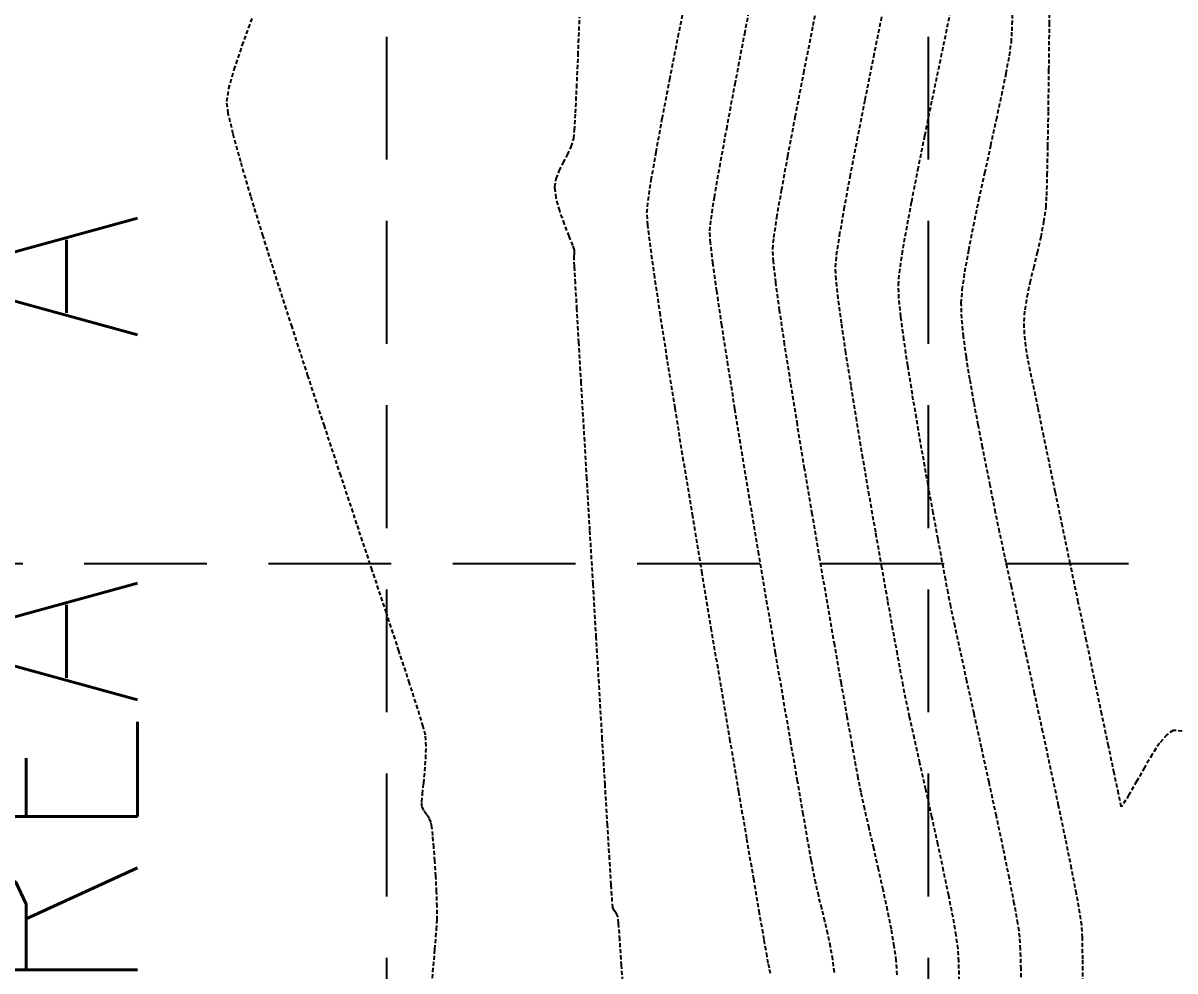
# Model space of a CAD drawing. Header units: inches. Extents: x 7994 to 10114, y 11164 to 12491.
# Drawn here: x 9858.8 to 9929.2, y 11802.5 to 11860.4 of the extents above; entities that cross this region are included whole.
import ezdxf
from ezdxf.enums import TextEntityAlignment as Align

# ---------------------------------------------------------------- set-up
doc = ezdxf.new("R2010")
doc.units = ezdxf.units.IN
doc.header["$MEASUREMENT"] = 0
doc.linetypes.add('HIDDEN', pattern=[0.375, 0.25, -0.125])
doc.linetypes.add('x4227topo$0$HIDDEN', pattern=[0.375, 0.25, -0.125])
for name, color, linetype in [('CONTOURS', 43, 'x4227topo$0$HIDDEN'), ('GRID', 254, 'HIDDEN'), ('x4227 lots$0$COMMON AREA LABEL', 4, 'Continuous')]:
    doc.layers.add(name, color=color, linetype=linetype)
doc.styles.add('x4227 lots$0$romans', font='romans.shx', dxfattribs={"width": 0.8})

msp = doc.modelspace()

# ---------------------------------------------------------------- linework, layer by layer
at = {"layer": 'CONTOURS', "color": 43}
for p, q in [((9907.066, 11860.202, 1236), (9907.67, 11863.248, 1236)), ((9921.494, 11860.295, 1232), (9921.525, 11863.284, 1232)), ((9902.888, 11859.689, 1237), (9903.532, 11863.013, 1237)), ((9898.828, 11859.51, 1238), (9899.381, 11862.287, 1238)), ((9915.258, 11860.104, 1234), (9915.694, 11862.205, 1234)), ((9910.765, 11858.292, 1235), (9911.313, 11861.01, 1235)), ((9919.209, 11859.88, 1233), (9919.255, 11861.128, 1233)), ((9872.224, 11858.993, 1240), (9872.854, 11860.719, 1240)), ((9892.725, 11858.409, 1239), (9892.819, 11860.738, 1239)), ((9921.462, 11857.508, 1232), (9921.494, 11860.295, 1232)), ((9898.317, 11856.902, 1238), (9898.828, 11859.51, 1238)), ((9902.303, 11856.63, 1237), (9902.888, 11859.689, 1237)), ((9906.498, 11857.309, 1236), (9907.066, 11860.202, 1236)), ((9914.801, 11857.913, 1234), (9915.258, 11860.104, 1234)), ((9919.166, 11859.185, 1233), (9919.209, 11859.88, 1233)), ((9871.729, 11857.516, 1240), (9872.224, 11858.993, 1240)), ((9919.048, 11858.365, 1233), (9919.166, 11859.185, 1233)), ((9892.639, 11856.427, 1239), (9892.725, 11858.409, 1239)), ((9910.241, 11855.668, 1235), (9910.765, 11858.292, 1235)), ((9918.846, 11857.269, 1233), (9919.048, 11858.365, 1233)), ((9871.402, 11856.354, 1240), (9871.729, 11857.516, 1240)), ((9914.34, 11855.692, 1234), (9914.801, 11857.913, 1234)), ((9921.43, 11854.995, 1232), (9921.462, 11857.508, 1232)), ((9897.862, 11854.531, 1238), (9898.317, 11856.902, 1238)), ((9905.979, 11854.629, 1236), (9906.498, 11857.309, 1236)), ((9918.577, 11855.95, 1233), (9918.846, 11857.269, 1233)), ((9871.274, 11855.571, 1240), (9871.402, 11856.354, 1240)), ((9892.563, 11854.868, 1239), (9892.639, 11856.427, 1239)), ((9901.791, 11853.902, 1237), (9902.303, 11856.63, 1237)), ((9871.368, 11854.842, 1240), (9871.274, 11855.571, 1240)), ((9909.756, 11853.202, 1235), (9910.241, 11855.668, 1235)), ((9913.89, 11853.5, 1234), (9914.34, 11855.692, 1234)), ((9918.259, 11854.466, 1233), (9918.577, 11855.95, 1233)), ((9871.661, 11853.589, 1240), (9871.368, 11854.842, 1240)), ((9892.5, 11853.805, 1239), (9892.563, 11854.868, 1239)), ((9905.522, 11852.222, 1236), (9905.979, 11854.629, 1236)), ((9921.396, 11852.829, 1232), (9921.43, 11854.995, 1232)), ((9897.48, 11852.464, 1238), (9897.862, 11854.531, 1238)), ((9901.366, 11851.574, 1237), (9901.791, 11853.902, 1237)), ((9917.91, 11852.871, 1233), (9918.259, 11854.466, 1233)), ((9872.13, 11851.878, 1240), (9871.661, 11853.589, 1240)), ((9892.299, 11852.801, 1239), (9892.454, 11853.311, 1239)), ((9892.454, 11853.311, 1239), (9892.5, 11853.805, 1239)), ((9909.325, 11850.958, 1235), (9909.756, 11853.202, 1235)), ((9913.465, 11851.399, 1234), (9913.89, 11853.5, 1234)), ((9892.071, 11852.31, 1239), (9892.299, 11852.801, 1239)), ((9917.548, 11851.22, 1233), (9917.91, 11852.871, 1233)), ((9921.361, 11851.081, 1232), (9921.396, 11852.829, 1232)), ((9872.748, 11849.777, 1240), (9872.13, 11851.878, 1240)), ((9891.572, 11851.342, 1239), (9891.814, 11851.827, 1239)), ((9891.814, 11851.827, 1239), (9892.071, 11852.31, 1239)), ((9897.186, 11850.769, 1238), (9897.48, 11852.464, 1238)), ((9905.143, 11850.151, 1236), (9905.522, 11852.222, 1236)), ((9891.388, 11850.846, 1239), (9891.572, 11851.342, 1239)), ((9901.043, 11849.713, 1237), (9901.366, 11851.574, 1237)), ((9913.083, 11849.448, 1234), (9913.465, 11851.399, 1234)), ((9917.191, 11849.568, 1233), (9917.548, 11851.22, 1233)), ((9921.324, 11849.822, 1232), (9921.361, 11851.081, 1232)), ((9891.306, 11850.328, 1239), (9891.388, 11850.846, 1239)), ((9896.995, 11849.515, 1238), (9897.186, 11850.769, 1238)), ((9908.963, 11848.997, 1235), (9909.325, 11850.958, 1235)), ((9873.493, 11847.353, 1240), (9872.748, 11849.777, 1240)), ((9891.381, 11849.688, 1239), (9891.306, 11850.328, 1239)), ((9891.596, 11848.904, 1239), (9891.381, 11849.688, 1239)), ((9900.837, 11848.387, 1237), (9901.043, 11849.713, 1237)), ((9904.853, 11848.476, 1236), (9905.143, 11850.151, 1236)), ((9921.285, 11849.124, 1232), (9921.324, 11849.822, 1232)), ((9896.924, 11848.768, 1238), (9896.995, 11849.515, 1238)), ((9908.684, 11847.384, 1235), (9908.963, 11848.997, 1235)), ((9912.757, 11847.707, 1234), (9913.083, 11849.448, 1234)), ((9916.857, 11847.972, 1233), (9917.191, 11849.568, 1233)), ((9921.158, 11848.22, 1232), (9921.285, 11849.124, 1232)), ((9891.884, 11848.085, 1239), (9891.596, 11848.904, 1239)), ((9896.977, 11848.026, 1238), (9896.924, 11848.768, 1238)), ((9900.761, 11847.663, 1237), (9900.837, 11848.387, 1237)), ((9904.667, 11847.258, 1236), (9904.853, 11848.476, 1236)), ((9892.177, 11847.338, 1239), (9891.884, 11848.085, 1239)), ((9897.14, 11846.69, 1238), (9896.977, 11848.026, 1238)), ((9900.808, 11846.936, 1237), (9900.761, 11847.663, 1237)), ((9912.502, 11846.237, 1234), (9912.757, 11847.707, 1234)), ((9916.564, 11846.486, 1233), (9916.857, 11847.972, 1233)), ((9920.976, 11847.288, 1232), (9921.158, 11848.22, 1232)), ((9874.339, 11844.671, 1240), (9873.493, 11847.353, 1240)), ((9892.407, 11846.771, 1239), (9892.177, 11847.338, 1239)), ((9900.954, 11845.69, 1237), (9900.808, 11846.936, 1237)), ((9904.598, 11846.558, 1236), (9904.667, 11847.258, 1236)), ((9908.503, 11846.182, 1235), (9908.684, 11847.384, 1235)), ((9920.76, 11846.347, 1232), (9920.976, 11847.288, 1232)), ((9892.507, 11846.492, 1239), (9892.407, 11846.771, 1239)), ((9892.491, 11846.092, 1239), (9892.511, 11846.292, 1239)), ((9892.511, 11846.292, 1239), (9892.507, 11846.492, 1239)), ((9897.401, 11844.834, 1238), (9897.14, 11846.69, 1238)), ((9904.644, 11845.785, 1236), (9904.598, 11846.558, 1236)), ((9908.435, 11845.453, 1235), (9908.503, 11846.182, 1235)), ((9912.336, 11845.097, 1234), (9912.502, 11846.237, 1234)), ((9916.329, 11845.166, 1233), (9916.564, 11846.486, 1233)), ((9920.533, 11845.414, 1232), (9920.76, 11846.347, 1232)), ((9892.478, 11845.891, 1239), (9892.491, 11846.092, 1239)), ((9892.499, 11845.51, 1239), (9892.478, 11845.891, 1239)), ((9892.558, 11844.489, 1239), (9892.499, 11845.51, 1239)), ((9901.188, 11843.989, 1237), (9900.954, 11845.69, 1237)), ((9904.791, 11844.512, 1236), (9904.644, 11845.785, 1236)), ((9908.474, 11844.696, 1235), (9908.435, 11845.453, 1235)), ((9897.746, 11842.527, 1238), (9897.401, 11844.834, 1238)), ((9912.271, 11844.348, 1234), (9912.336, 11845.097, 1234)), ((9916.171, 11844.067, 1233), (9916.329, 11845.166, 1233)), ((9920.316, 11844.509, 1232), (9920.533, 11845.414, 1232)), ((9875.261, 11841.801, 1240), (9874.339, 11844.671, 1240)), ((9892.649, 11842.906, 1239), (9892.558, 11844.489, 1239)), ((9905.023, 11842.812, 1236), (9904.791, 11844.512, 1236)), ((9908.601, 11843.532, 1235), (9908.474, 11844.696, 1235)), ((9912.307, 11843.551, 1234), (9912.271, 11844.348, 1234)), ((9916.108, 11843.244, 1233), (9916.171, 11844.067, 1233)), ((9920.131, 11843.649, 1232), (9920.316, 11844.509, 1232)), ((9901.497, 11841.899, 1237), (9901.188, 11843.989, 1237)), ((9908.802, 11842.025, 1235), (9908.601, 11843.532, 1235)), ((9912.423, 11842.428, 1234), (9912.307, 11843.551, 1234)), ((9920, 11842.853, 1232), (9920.131, 11843.649, 1232)), ((9892.77, 11840.842, 1239), (9892.649, 11842.906, 1239)), ((9905.328, 11840.756, 1236), (9905.023, 11842.812, 1236)), ((9916.14, 11842.33, 1233), (9916.108, 11843.244, 1233)), ((9919.945, 11842.139, 1232), (9920, 11842.853, 1232)), ((9898.163, 11839.843, 1238), (9897.746, 11842.527, 1238)), ((9909.066, 11840.236, 1235), (9908.802, 11842.025, 1235)), ((9912.606, 11841.039, 1234), (9912.423, 11842.428, 1234)), ((9916.249, 11841.221, 1233), (9916.14, 11842.33, 1233)), ((9919.967, 11841.378, 1232), (9919.945, 11842.139, 1232)), ((9876.234, 11838.807, 1240), (9875.261, 11841.801, 1240)), ((9901.869, 11839.486, 1237), (9901.497, 11841.899, 1237)), ((9916.419, 11839.966, 1233), (9916.249, 11841.221, 1233)), ((9920.046, 11840.622, 1232), (9919.967, 11841.378, 1232)), ((9892.914, 11838.378, 1239), (9892.77, 11840.842, 1239)), ((9905.693, 11838.414, 1236), (9905.328, 11840.756, 1236)), ((9912.844, 11839.444, 1234), (9912.606, 11841.039, 1234)), ((9920.168, 11839.868, 1232), (9920.046, 11840.622, 1232)), ((9898.638, 11836.853, 1238), (9898.163, 11839.843, 1238)), ((9909.379, 11838.229, 1235), (9909.066, 11840.236, 1235)), ((9916.636, 11838.613, 1233), (9916.419, 11839.966, 1233)), ((9920.318, 11839.117, 1232), (9920.168, 11839.868, 1232)), ((9902.294, 11836.815, 1237), (9901.869, 11839.486, 1237)), ((9913.123, 11837.701, 1234), (9912.844, 11839.444, 1234)), ((9920.482, 11838.367, 1232), (9920.318, 11839.117, 1232)), ((9877.235, 11835.758, 1240), (9876.234, 11838.807, 1240)), ((9906.104, 11835.859, 1236), (9905.693, 11838.414, 1236)), ((9916.883, 11837.214, 1233), (9916.636, 11838.613, 1233)), ((9893.077, 11835.593, 1239), (9892.914, 11838.378, 1239)), ((9909.73, 11836.066, 1235), (9909.379, 11838.229, 1235)), ((9920.646, 11837.618, 1232), (9920.482, 11838.367, 1232)), ((9913.431, 11835.87, 1234), (9913.123, 11837.701, 1234)), ((9917.147, 11835.815, 1233), (9916.883, 11837.214, 1233)), ((9920.797, 11836.869, 1232), (9920.646, 11837.618, 1232)), ((9899.16, 11833.63, 1238), (9898.638, 11836.853, 1238)), ((9902.757, 11833.953, 1237), (9902.294, 11836.815, 1237)), ((9920.923, 11836.227, 1232), (9920.797, 11836.869, 1232)), ((9878.239, 11832.721, 1240), (9877.235, 11835.758, 1240)), ((9906.547, 11833.161, 1236), (9906.104, 11835.859, 1236)), ((9910.107, 11833.81, 1235), (9909.73, 11836.066, 1235)), ((9913.755, 11834.01, 1234), (9913.431, 11835.87, 1234)), ((9917.41, 11834.467, 1233), (9917.147, 11835.815, 1233)), ((9921.151, 11835.104, 1232), (9920.923, 11836.227, 1232)), ((9893.255, 11832.567, 1239), (9893.077, 11835.593, 1239)), ((9921.466, 11833.578, 1232), (9921.151, 11835.104, 1232)), ((9917.659, 11833.218, 1233), (9917.41, 11834.467, 1233)), ((9899.714, 11830.246, 1238), (9899.16, 11833.63, 1238)), ((9903.249, 11830.965, 1237), (9902.757, 11833.953, 1237)), ((9910.497, 11831.523, 1235), (9910.107, 11833.81, 1235)), ((9914.082, 11832.181, 1234), (9913.755, 11834.01, 1234)), ((9921.85, 11831.727, 1232), (9921.466, 11833.578, 1232)), ((9907.01, 11830.393, 1236), (9906.547, 11833.161, 1236)), ((9917.878, 11832.119, 1233), (9917.659, 11833.218, 1233)), ((9879.22, 11829.761, 1240), (9878.239, 11832.721, 1240)), ((9893.443, 11829.382, 1239), (9893.255, 11832.567, 1239)), ((9914.399, 11830.441, 1234), (9914.082, 11832.181, 1234)), ((9918.051, 11831.217, 1233), (9917.878, 11832.119, 1233)), ((9910.888, 11829.268, 1235), (9910.497, 11831.523, 1235)), ((9922.287, 11829.629, 1232), (9921.85, 11831.727, 1232)), ((9903.756, 11827.917, 1237), (9903.249, 11830.965, 1237)), ((9918.201, 11830.462, 1233), (9918.051, 11831.217, 1233)), ((9900.289, 11826.772, 1238), (9899.714, 11830.246, 1238)), ((9907.479, 11827.625, 1236), (9907.01, 11830.393, 1236)), ((9914.692, 11828.851, 1234), (9914.399, 11830.441, 1234)), ((9918.447, 11829.29, 1233), (9918.201, 11830.462, 1233)), ((9880.154, 11826.947, 1240), (9879.22, 11829.761, 1240)), ((9893.636, 11826.116, 1239), (9893.443, 11829.382, 1239)), ((9911.267, 11827.107, 1235), (9910.888, 11829.268, 1235)), ((9918.774, 11827.765, 1233), (9918.447, 11829.29, 1233)), ((9922.761, 11827.361, 1232), (9922.287, 11829.629, 1232)), ((9914.95, 11827.468, 1234), (9914.692, 11828.851, 1234)), ((9904.268, 11824.874, 1237), (9903.756, 11827.917, 1237)), ((9907.941, 11824.929, 1236), (9907.479, 11827.625, 1236)), ((9915.159, 11826.353, 1234), (9914.95, 11827.468, 1234)), ((9919.167, 11825.95, 1233), (9918.774, 11827.765, 1233)), ((9923.254, 11825.002, 1232), (9922.761, 11827.361, 1232)), ((9881.018, 11824.346, 1240), (9880.154, 11826.947, 1240)), ((9900.871, 11823.28, 1238), (9900.289, 11826.772, 1238)), ((9911.622, 11825.104, 1235), (9911.267, 11827.107, 1235)), ((9893.83, 11822.849, 1239), (9893.636, 11826.116, 1239)), ((9915.306, 11825.565, 1234), (9915.159, 11826.353, 1234)), ((9919.61, 11823.911, 1233), (9919.167, 11825.95, 1233)), ((9911.942, 11823.32, 1235), (9911.622, 11825.104, 1235)), ((9915.471, 11824.739, 1234), (9915.306, 11825.565, 1234)), ((9881.785, 11822.023, 1240), (9881.018, 11824.346, 1240)), ((9904.771, 11821.902, 1237), (9904.268, 11824.874, 1237)), ((9908.383, 11822.377, 1236), (9907.941, 11824.929, 1236)), ((9915.729, 11823.518, 1234), (9915.471, 11824.739, 1234)), ((9923.751, 11822.63, 1232), (9923.254, 11825.002, 1232)), ((9920.088, 11821.711, 1233), (9919.61, 11823.911, 1233)), ((9901.448, 11819.844, 1238), (9900.871, 11823.28, 1238)), ((9912.213, 11821.819, 1235), (9911.942, 11823.32, 1235)), ((9916.064, 11821.975, 1234), (9915.729, 11823.518, 1234)), ((9894.019, 11819.664, 1239), (9893.83, 11822.849, 1239)), ((9908.79, 11820.039, 1236), (9908.383, 11822.377, 1236)), ((9924.234, 11820.323, 1232), (9923.751, 11822.63, 1232)), ((9882.431, 11820.047, 1240), (9881.785, 11822.023, 1240)), ((9905.255, 11819.067, 1237), (9904.771, 11821.902, 1237)), ((9912.423, 11820.662, 1235), (9912.213, 11821.819, 1235)), ((9916.457, 11820.18, 1234), (9916.064, 11821.975, 1234)), ((9920.585, 11819.414, 1233), (9920.088, 11821.711, 1233)), ((9912.561, 11819.913, 1235), (9912.423, 11820.662, 1235)), ((9916.89, 11818.206, 1234), (9916.457, 11820.18, 1234)), ((9924.688, 11818.159, 1232), (9924.234, 11820.323, 1232)), ((9882.932, 11818.484, 1240), (9882.431, 11820.047, 1240)), ((9894.2, 11816.638, 1239), (9894.019, 11819.664, 1239)), ((9902.006, 11816.533, 1238), (9901.448, 11819.844, 1238)), ((9909.151, 11817.987, 1236), (9908.79, 11820.039, 1236)), ((9912.723, 11819.096, 1235), (9912.561, 11819.913, 1235)), ((9905.706, 11816.435, 1237), (9905.255, 11819.067, 1237)), ((9912.959, 11817.995, 1235), (9912.723, 11819.096, 1235)), ((9921.088, 11817.085, 1233), (9920.585, 11819.414, 1233)), ((9883.263, 11817.401, 1240), (9882.932, 11818.484, 1240)), ((9917.346, 11816.124, 1234), (9916.89, 11818.206, 1234)), ((9925.096, 11816.215, 1232), (9924.688, 11818.159, 1232)), ((9883.399, 11816.866, 1240), (9883.263, 11817.401, 1240)), ((9909.45, 11816.292, 1236), (9909.151, 11817.987, 1236)), ((9913.251, 11816.666, 1235), (9912.959, 11817.995, 1235)), ((9883.441, 11816.192, 1240), (9883.399, 11816.866, 1240)), ((9894.367, 11813.852, 1239), (9894.2, 11816.638, 1239)), ((9913.586, 11815.166, 1235), (9913.251, 11816.666, 1235)), ((9921.58, 11814.787, 1233), (9921.088, 11817.085, 1233)), ((9928.649, 11816.899, 1232), (9928.214, 11816.386, 1232)), ((9929.053, 11817.166, 1232), (9928.649, 11816.899, 1232)), ((9929.599, 11817.124, 1232), (9929.053, 11817.166, 1232)), ((9883.424, 11815.439, 1240), (9883.441, 11816.192, 1240)), ((9902.534, 11813.422, 1238), (9902.006, 11816.533, 1238)), ((9906.114, 11814.07, 1237), (9905.706, 11816.435, 1237)), ((9909.676, 11815.027, 1236), (9909.45, 11816.292, 1236)), ((9917.808, 11814.006, 1234), (9917.346, 11816.124, 1234)), ((9925.441, 11814.571, 1232), (9925.096, 11816.215, 1232)), ((9928.214, 11816.386, 1232), (9927.758, 11815.696, 1232)), ((9883.368, 11814.667, 1240), (9883.424, 11815.439, 1240)), ((9927.758, 11815.696, 1232), (9927.287, 11814.895, 1232)), ((9883.295, 11813.931, 1240), (9883.368, 11814.667, 1240)), ((9909.815, 11814.261, 1236), (9909.676, 11815.027, 1236)), ((9913.946, 11813.552, 1235), (9913.586, 11815.166, 1235)), ((9922.047, 11812.585, 1233), (9921.58, 11814.787, 1233)), ((9925.707, 11813.303, 1232), (9925.441, 11814.571, 1232)), ((9927.287, 11814.895, 1232), (9926.812, 11814.049, 1232)), ((9883.227, 11813.29, 1240), (9883.295, 11813.931, 1240)), ((9894.516, 11811.387, 1239), (9894.367, 11813.852, 1239)), ((9906.466, 11812.04, 1237), (9906.114, 11814.07, 1237)), ((9909.991, 11813.383, 1236), (9909.815, 11814.261, 1236)), ((9918.256, 11811.923, 1234), (9917.808, 11814.006, 1234)), ((9926.812, 11814.049, 1232), (9926.339, 11813.225, 1232)), ((9883.186, 11812.801, 1240), (9883.227, 11813.29, 1240)), ((9903.017, 11810.581, 1238), (9902.534, 11813.422, 1238)), ((9910.218, 11812.349, 1236), (9909.991, 11813.383, 1236)), ((9914.318, 11811.881, 1235), (9913.946, 11813.552, 1235)), ((9925.877, 11812.49, 1232), (9925.707, 11813.303, 1232)), ((9926.339, 11813.225, 1232), (9925.877, 11812.49, 1232)), ((9883.192, 11812.522, 1240), (9883.186, 11812.801, 1240)), ((9883.3, 11812.269, 1240), (9883.192, 11812.522, 1240)), ((9922.472, 11810.543, 1233), (9922.047, 11812.585, 1233)), ((9925.877, 11812.49, 1232), (9925.877, 11812.49, 1232)), ((9883.461, 11812.036, 1240), (9883.3, 11812.269, 1240)), ((9883.626, 11811.805, 1240), (9883.461, 11812.036, 1240)), ((9883.746, 11811.554, 1240), (9883.626, 11811.805, 1240)), ((9906.751, 11810.409, 1237), (9906.466, 11812.04, 1237)), ((9910.48, 11811.197, 1236), (9910.218, 11812.349, 1236)), ((9914.685, 11810.209, 1235), (9914.318, 11811.881, 1235)), ((9918.674, 11809.946, 1234), (9918.256, 11811.923, 1234)), ((9883.793, 11811.277, 1240), (9883.746, 11811.554, 1240)), ((9883.852, 11810.752, 1240), (9883.793, 11811.277, 1240)), ((9894.643, 11809.323, 1239), (9894.516, 11811.387, 1239)), ((9910.766, 11809.967, 1236), (9910.48, 11811.197, 1236)), ((9883.917, 11810.036, 1240), (9883.852, 11810.752, 1240)), ((9903.443, 11808.083, 1238), (9903.017, 11810.581, 1238)), ((9906.956, 11809.244, 1237), (9906.751, 11810.409, 1237)), ((9922.841, 11808.726, 1233), (9922.472, 11810.543, 1233)), ((9883.981, 11809.186, 1240), (9883.917, 11810.036, 1240)), ((9911.059, 11808.696, 1236), (9910.766, 11809.967, 1236)), ((9915.032, 11808.593, 1235), (9914.685, 11810.209, 1235)), ((9919.044, 11808.149, 1234), (9918.674, 11809.946, 1234)), ((9884.039, 11808.259, 1240), (9883.981, 11809.186, 1240)), ((9894.742, 11807.739, 1239), (9894.643, 11809.323, 1239)), ((9907.07, 11808.609, 1237), (9906.956, 11809.244, 1237)), ((9884.084, 11807.313, 1240), (9884.039, 11808.259, 1240)), ((9907.228, 11807.831, 1237), (9907.07, 11808.609, 1237)), ((9911.345, 11807.425, 1236), (9911.059, 11808.696, 1236)), ((9915.344, 11807.089, 1235), (9915.032, 11808.593, 1235)), ((9923.139, 11807.196, 1233), (9922.841, 11808.726, 1233)), ((9894.809, 11806.716, 1239), (9894.742, 11807.739, 1239)), ((9903.8, 11805.999, 1238), (9903.443, 11808.083, 1238)), ((9907.405, 11807.056, 1237), (9907.228, 11807.831, 1237)), ((9919.348, 11806.601, 1234), (9919.044, 11808.149, 1234)), ((9884.112, 11806.405, 1240), (9884.084, 11807.313, 1240)), ((9907.593, 11806.282, 1237), (9907.405, 11807.056, 1237)), ((9911.611, 11806.192, 1236), (9911.345, 11807.425, 1236)), ((9915.605, 11805.756, 1235), (9915.344, 11807.089, 1235)), ((9923.351, 11806.019, 1233), (9923.139, 11807.196, 1233)), ((9884.116, 11805.591, 1240), (9884.112, 11806.405, 1240)), ((9894.839, 11806.334, 1239), (9894.809, 11806.716, 1239)), ((9894.937, 11806.142, 1239), (9894.839, 11806.334, 1239)), ((9895.065, 11805.962, 1239), (9894.937, 11806.142, 1239)), ((9907.782, 11805.51, 1237), (9907.593, 11806.282, 1237)), ((9911.841, 11805.035, 1236), (9911.611, 11806.192, 1236)), ((9919.568, 11805.375, 1234), (9919.348, 11806.601, 1234)), ((9884.08, 11805.004, 1240), (9884.116, 11805.591, 1240)), ((9895.162, 11805.769, 1239), (9895.065, 11805.962, 1239)), ((9895.194, 11805.394, 1239), (9895.162, 11805.769, 1239)), ((9895.267, 11804.383, 1239), (9895.194, 11805.394, 1239)), ((9904.075, 11804.403, 1238), (9903.8, 11805.999, 1238)), ((9907.964, 11804.735, 1237), (9907.782, 11805.51, 1237)), ((9915.8, 11804.649, 1235), (9915.605, 11805.756, 1235)), ((9919.687, 11804.542, 1234), (9919.568, 11805.375, 1234)), ((9923.461, 11805.259, 1233), (9923.351, 11806.019, 1233)), ((9883.982, 11803.799, 1240), (9884.08, 11805.004, 1240)), ((9908.128, 11803.959, 1237), (9907.964, 11804.735, 1237)), ((9912.022, 11803.994, 1236), (9911.841, 11805.035, 1236)), ((9923.499, 11804.51, 1233), (9923.461, 11805.259, 1233)), ((9895.376, 11802.808, 1239), (9895.267, 11804.383, 1239)), ((9904.254, 11803.365, 1238), (9904.075, 11804.403, 1238)), ((9908.265, 11803.178, 1237), (9908.128, 11803.959, 1237)), ((9912.14, 11803.108, 1236), (9912.022, 11803.994, 1236)), ((9915.913, 11803.825, 1235), (9915.8, 11804.649, 1235)), ((9919.728, 11803.811, 1234), (9919.687, 11804.542, 1234)), ((9923.526, 11803.195, 1233), (9923.499, 11804.51, 1233)), ((9883.829, 11802.036, 1240), (9883.982, 11803.799, 1240)), ((9904.325, 11802.957, 1238), (9904.254, 11803.365, 1238)), ((9915.959, 11803.062, 1235), (9915.913, 11803.825, 1235)), ((9919.756, 11802.598, 1234), (9919.728, 11803.811, 1234)), ((9895.515, 11800.742, 1239), (9895.376, 11802.808, 1239)), ((9904.394, 11802.637, 1238), (9904.325, 11802.957, 1238)), ((9904.472, 11802.318, 1238), (9904.394, 11802.637, 1238)), ((9908.366, 11802.391, 1237), (9908.265, 11803.178, 1237)), ((9912.195, 11802.244, 1236), (9912.14, 11803.108, 1236)), ((9915.99, 11801.876, 1235), (9915.959, 11803.062, 1235)), ((9919.774, 11800.967, 1234), (9919.756, 11802.598, 1234)), ((9923.543, 11801.385, 1233), (9923.526, 11803.195, 1233))]:
    msp.add_line(p, q, dxfattribs=at)
at = {"layer": 'GRID', "color": 253, "linetype": 'HIDDEN', "ltscale": 30}
for p, q in [((9881.019, 12455.774), (9881.019, 11298.003)), ((9914.094, 12455.774), (9914.094, 11298.003)), ((8028.819, 11827.349), (10079.469, 11827.349))]:
    msp.add_line(p, q, dxfattribs=at)

# ---------------------------------------------------------------- texts
at = {"layer": 'x4227 lots$0$COMMON AREA LABEL', "color": 7, "style": 'x4227 lots$0$romans', "width": 0.8}
msp.add_text('COMMON AREA "A" ', height=13, rotation=90, dxfattribs=at).set_placement((9859.337, 11794.295), align=Align.MIDDLE)

doc.saveas('drawing.dxf')
